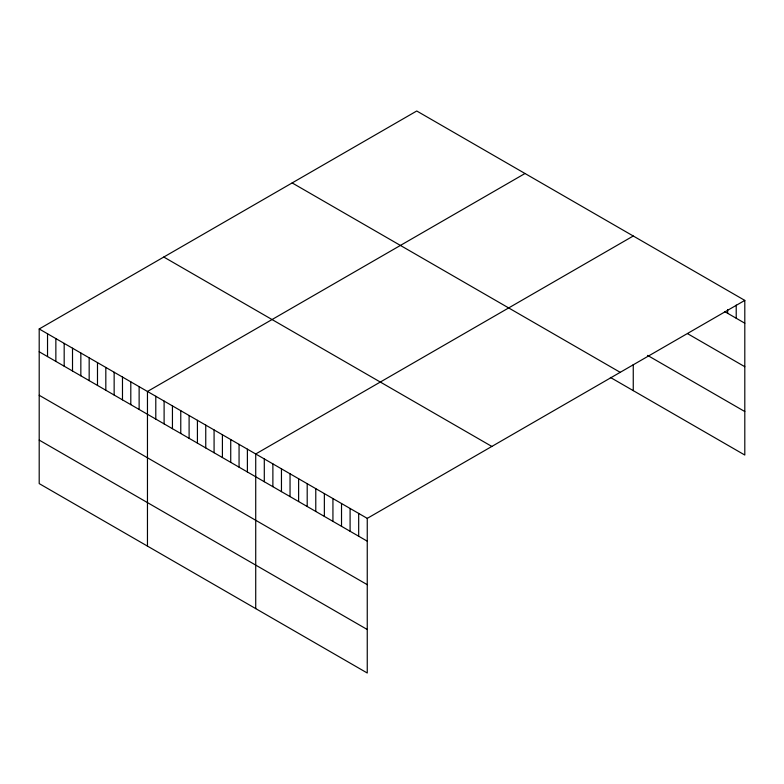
<?xml version="1.0" encoding="UTF-8"?>
<svg xmlns="http://www.w3.org/2000/svg" width="784" height="784" viewBox="0 0 784 784"><rect width="100%" height="100%" fill="white"/><g stroke="black" fill="none" stroke-linecap="round" stroke-linejoin="round"><path stroke-width="1.18" d="M744.8 300.399L367.255 518.371L367.255 673.005L39.2 483.601L39.2 328.966L416.745 110.995L744.8 300.399L744.8 455.034L610.364 377.418M525.006 173.499L147.461 391.471L147.461 546.105M633.256 236.004L255.721 453.975L255.721 608.609M724.779 311.64L744.8 323.204M687.597 333.68L744.8 366.706M647.564 355.387L744.8 411.531M292.158 182.927L620.213 372.331M163.787 257.034L491.842 446.439M39.2 328.966L367.255 518.371M39.2 351.771L367.255 541.176M39.2 395.273L367.255 584.678M39.2 440.098L367.255 629.503M736.215 305.045L736.215 318.245M727.64 309.69L727.64 313.296M633.256 364.531L633.256 390.638M358.68 513.412L358.68 536.217M350.095 508.463L350.095 531.268M341.52 503.504L341.52 526.309M332.935 498.555L332.935 521.36M324.36 493.597L324.36 516.401M315.776 488.648L315.776 511.452M307.201 483.689L307.201 506.493M298.616 478.74L298.616 501.544M290.041 473.781L290.041 496.586M281.456 468.832L281.456 491.637M272.881 463.883L272.881 486.678M264.296 458.924L264.296 481.729M247.391 449.163L247.391 471.968M239.061 444.352L239.061 467.156M230.731 439.55L230.731 462.354M222.411 434.738L222.411 457.542M214.081 429.936L214.081 452.731M205.751 425.124L205.751 447.929M197.421 420.312L197.421 443.117M189.101 415.51L189.101 438.315M180.771 410.698L180.771 433.503M172.441 405.896L172.441 428.691M164.111 401.085L164.111 423.889M155.791 396.273L155.791 419.077M139.131 386.659L139.131 409.464M130.801 381.857L130.801 404.652M122.48 377.045L122.48 399.85M114.15 372.233L114.15 395.038M105.82 367.431L105.82 390.236M97.49 362.62L97.49 385.424M89.17 357.818L89.17 380.612M80.84 353.006L80.84 375.81M72.51 348.194L72.51 370.999M64.18 343.392L64.18 366.197M55.86 338.58L55.86 361.385M47.53 333.768L47.53 356.573"/></g></svg>
